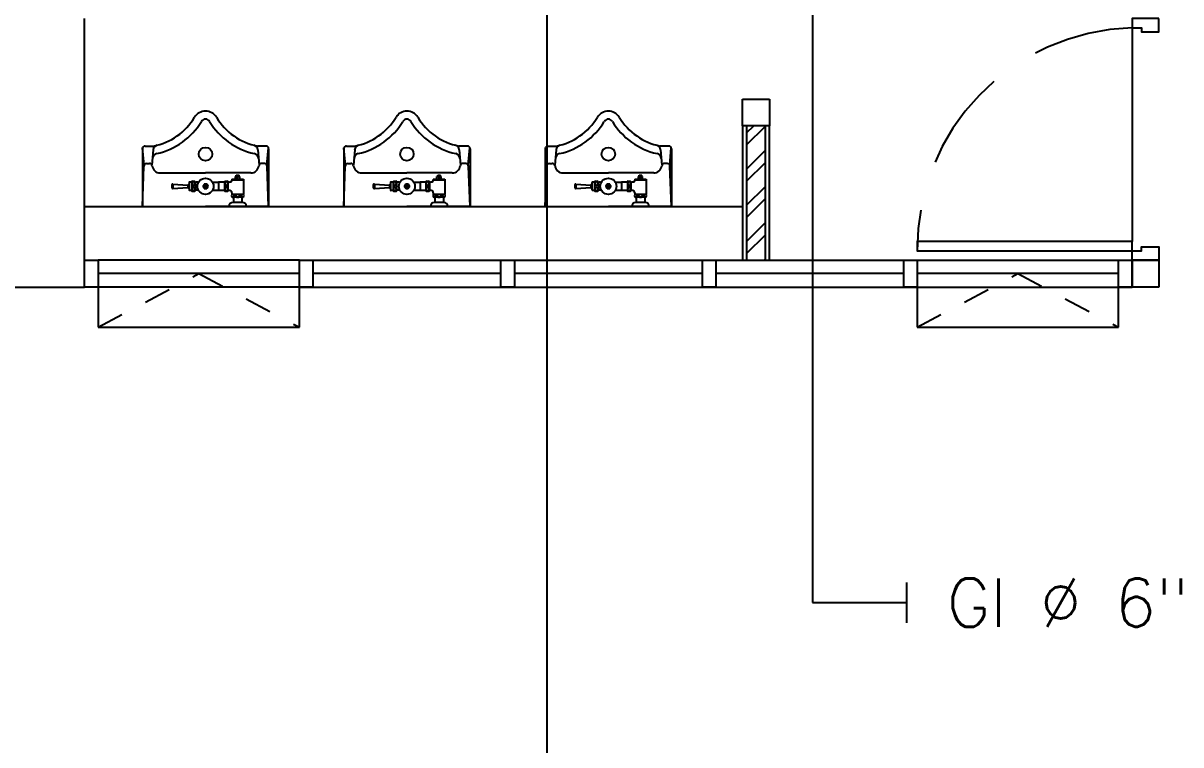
# Model space of a CAD drawing. Header units: millimetres. Extents: x -398 to 816, y -1 to 208.
# Drawn here: x 211.081 to 215.392, y 35.194 to 37.881 of the extents above; entities that cross this region are included whole.
import ezdxf
from ezdxf.enums import TextEntityAlignment as Align

# ---------------------------------------------------------------- set-up
doc = ezdxf.new("R2010")
doc.units = ezdxf.units.MM
doc.linetypes.add('ACAD_ISO04W100', pattern=[30, 24, -3, 0, -3])
doc.linetypes.add('DASHED', pattern=[0.75, 0.5, -0.25])
for name, color, linetype in [('AA_Column', 5, 'Continuous'), ('AA_Door', 3, 'Continuous'), ('AA_Floor', 31, 'Continuous'), ('AA_furn', 11, 'Continuous'), ('AA_Hatch', 8, 'Continuous'), ('AA_Wall', 1, 'Continuous'), ('AA_Window', 4, 'Continuous'), ('AC EXF', 171, 'Continuous'), ('AC FCU', 221, 'Continuous')]:
    doc.layers.add(name, color=color, linetype=linetype)
doc.styles.add('Romans', font='romans.shx')

msp = doc.modelspace()

# ---------------------------------------------------------------- linework, layer by layer
at = {"layer": 'AA_Column', "color": 9}
for p, q in [((211.3104, 36.8989), (211.3104, 37.8989)), ((210.8104, 36.8989), (211.3104, 36.8989))]:
    msp.add_line(p, q, dxfattribs=at)
at = {"layer": 'AA_Door', "color": 9}
for points in [[(215.3104, 37.8989), (215.2104, 37.8989), (215.2104, 37.8639), (215.2454, 37.8639), (215.2454, 37.8489), (215.3104, 37.8489), (215.3104, 37.8989)], [(215.3104, 36.9989), (215.2104, 36.9989), (215.2104, 37.0339), (215.2454, 37.0339), (215.2454, 37.0489), (215.3104, 37.0489), (215.3104, 36.9989)]]:
    msp.add_lwpolyline(points, dxfattribs=at)
msp.add_lwpolyline([(215.2104, 37.0689), (214.4104, 37.0689), (214.4104, 37.0339), (215.2104, 37.0339)], close=True, dxfattribs=at)
at = {"layer": 'AA_Door', "color": 9, "linetype": 'DASHED', "ltscale": 0.75}
msp.add_arc((215.2331, 37.0415), 0.8227, 91.5795, 180.5293, dxfattribs=at)
at = {"layer": 'AA_Floor', "color": 9}
msp.add_line((215.2104, 37.8639), (215.2104, 37.0689), dxfattribs=at)
at = {"layer": 'AA_furn', "color": 9}
for p, q in [((211.5318, 37.3531), (211.5259, 37.4174)), ((211.5353, 37.4239), (211.567, 37.4239)), ((211.9855, 37.4239), (211.9538, 37.4239)), ((211.9889, 37.3531), (211.9949, 37.4174)), ((212.2818, 37.3531), (212.2759, 37.4174)), ((212.2853, 37.4239), (212.317, 37.4239)), ((212.7355, 37.4239), (212.7038, 37.4239)), ((212.7389, 37.3531), (212.7449, 37.4174)), ((213.0318, 37.3531), (213.0259, 37.4174)), ((213.0353, 37.4239), (213.067, 37.4239)), ((213.4855, 37.4239), (213.4538, 37.4239)), ((213.4889, 37.3531), (213.4949, 37.4174)), ((211.5253, 37.4139), (211.5253, 37.1989)), ((211.5658, 37.4094), (211.561, 37.3529)), ((211.955, 37.4094), (211.9598, 37.3529)), ((211.9955, 37.4139), (211.9955, 37.1989)), ((212.2753, 37.4139), (212.2753, 37.1989)), ((212.3158, 37.4094), (212.311, 37.3529)), ((212.705, 37.4094), (212.7098, 37.3529)), ((212.7455, 37.4139), (212.7455, 37.1989)), ((213.0253, 37.4139), (213.0253, 37.1989)), ((213.0658, 37.4094), (213.061, 37.3529)), ((213.455, 37.4094), (213.4598, 37.3529)), ((213.4955, 37.4139), (213.4955, 37.1989)), ((211.5253, 37.1989), (211.5309, 37.3493)), ((211.5409, 37.3589), (211.5518, 37.3589)), ((211.9798, 37.3589), (211.969, 37.3589)), ((211.9955, 37.1989), (211.9898, 37.3493)), ((212.2753, 37.1989), (212.2809, 37.3493)), ((212.2909, 37.3589), (212.3018, 37.3589)), ((212.7298, 37.3589), (212.719, 37.3589)), ((212.7455, 37.1989), (212.7398, 37.3493)), ((213.0253, 37.1989), (213.0309, 37.3493)), ((213.0409, 37.3589), (213.0518, 37.3589)), ((213.4798, 37.3589), (213.469, 37.3589)), ((213.4955, 37.1989), (213.4898, 37.3493)), ((211.5915, 37.3239), (211.7604, 37.3239)), ((211.7091, 37.2894), (211.7011, 37.2894)), ((211.7091, 37.2897), (211.7091, 37.2582)), ((211.7121, 37.2927), (211.7191, 37.2927)), ((211.7221, 37.2897), (211.7221, 37.2582)), ((211.7317, 37.2889), (211.7258, 37.2889)), ((211.9293, 37.3239), (211.7604, 37.3239)), ((211.7891, 37.2889), (211.8091, 37.2889)), ((211.8311, 37.2899), (211.8091, 37.2899)), ((211.8091, 37.2899), (211.8091, 37.2579)), ((211.8311, 37.2897), (211.8311, 37.2582)), ((211.8341, 37.2927), (211.8411, 37.2927)), ((211.8472, 37.2899), (211.8441, 37.2899)), ((211.8441, 37.2897), (211.8441, 37.2582)), ((211.8586, 37.3007), (211.8586, 37.2952)), ((211.8586, 37.3007), (211.9016, 37.3007)), ((211.8586, 37.2977), (211.9016, 37.2977)), ((211.8721, 37.3107), (211.8881, 37.3107)), ((211.8721, 37.3007), (211.8721, 37.3107)), ((211.8751, 37.3157), (211.8851, 37.3157)), ((211.8751, 37.3107), (211.8751, 37.3157)), ((211.8801, 37.3007), (211.8801, 37.3107)), ((211.8851, 37.3107), (211.8851, 37.3157)), ((211.8881, 37.3007), (211.8881, 37.3107)), ((211.9016, 37.3007), (211.9016, 37.2429)), ((212.3415, 37.3239), (212.5104, 37.3239)), ((212.4591, 37.2894), (212.4511, 37.2894)), ((212.4591, 37.2897), (212.4591, 37.2582)), ((212.4621, 37.2927), (212.4691, 37.2927)), ((212.4721, 37.2897), (212.4721, 37.2582)), ((212.4817, 37.2889), (212.4758, 37.2889)), ((212.6793, 37.3239), (212.5104, 37.3239)), ((212.5391, 37.2889), (212.5591, 37.2889)), ((212.5811, 37.2899), (212.5591, 37.2899)), ((212.5591, 37.2899), (212.5591, 37.2579)), ((212.5811, 37.2897), (212.5811, 37.2582)), ((212.5841, 37.2927), (212.5911, 37.2927)), ((212.5972, 37.2899), (212.5941, 37.2899)), ((212.5941, 37.2897), (212.5941, 37.2582)), ((212.6086, 37.3007), (212.6086, 37.2952)), ((212.6086, 37.3007), (212.6516, 37.3007)), ((212.6086, 37.2977), (212.6516, 37.2977)), ((212.6221, 37.3107), (212.6381, 37.3107)), ((212.6221, 37.3007), (212.6221, 37.3107)), ((212.6251, 37.3157), (212.6351, 37.3157)), ((212.6251, 37.3107), (212.6251, 37.3157)), ((212.6301, 37.3007), (212.6301, 37.3107)), ((212.6351, 37.3107), (212.6351, 37.3157)), ((212.6381, 37.3007), (212.6381, 37.3107)), ((212.6516, 37.3007), (212.6516, 37.2429)), ((213.0915, 37.3239), (213.2604, 37.3239)), ((213.2091, 37.2894), (213.2011, 37.2894)), ((213.2091, 37.2897), (213.2091, 37.2582)), ((213.2121, 37.2927), (213.2191, 37.2927)), ((213.2221, 37.2897), (213.2221, 37.2582)), ((213.2317, 37.2889), (213.2258, 37.2889)), ((213.4293, 37.3239), (213.2604, 37.3239)), ((213.2891, 37.2889), (213.3091, 37.2889)), ((213.3311, 37.2899), (213.3091, 37.2899)), ((213.3091, 37.2899), (213.3091, 37.2579)), ((213.3311, 37.2897), (213.3311, 37.2582)), ((213.3341, 37.2927), (213.3411, 37.2927)), ((213.3472, 37.2899), (213.3441, 37.2899)), ((213.3441, 37.2897), (213.3441, 37.2582)), ((213.3586, 37.3007), (213.3586, 37.2952)), ((213.3586, 37.3007), (213.4016, 37.3007)), ((213.3586, 37.2977), (213.4016, 37.2977)), ((213.3721, 37.3107), (213.3881, 37.3107)), ((213.3721, 37.3007), (213.3721, 37.3107)), ((213.3751, 37.3157), (213.3851, 37.3157)), ((213.3751, 37.3107), (213.3751, 37.3157)), ((213.3801, 37.3007), (213.3801, 37.3107)), ((213.3851, 37.3107), (213.3851, 37.3157)), ((213.3881, 37.3007), (213.3881, 37.3107)), ((213.4016, 37.3007), (213.4016, 37.2429)), ((211.6351, 37.2784), (211.6351, 37.2694)), ((211.6391, 37.2824), (211.6391, 37.2654)), ((211.6391, 37.2824), (211.6951, 37.2784)), ((211.6391, 37.2654), (211.6951, 37.2694)), ((211.6951, 37.2784), (211.6951, 37.2694)), ((211.6991, 37.2874), (211.6991, 37.2604)), ((211.7091, 37.2584), (211.7011, 37.2584)), ((211.7121, 37.2552), (211.7191, 37.2552)), ((211.7317, 37.2589), (211.7258, 37.2589)), ((211.7559, 37.2822), (211.7512, 37.2739)), ((211.7512, 37.2739), (211.7559, 37.2657)), ((211.7656, 37.2749), (211.7558, 37.2749)), ((211.7656, 37.2729), (211.7558, 37.2729)), ((211.7654, 37.2822), (211.7559, 37.2822)), ((211.7559, 37.2657), (211.7654, 37.2657)), ((211.7702, 37.2739), (211.7654, 37.2822)), ((211.7654, 37.2657), (211.7702, 37.2739)), ((211.7891, 37.2589), (211.8091, 37.2589)), ((211.8311, 37.2579), (211.8091, 37.2579)), ((211.8311, 37.2739), (211.8441, 37.2739)), ((211.8341, 37.2552), (211.8411, 37.2552)), ((211.8472, 37.2579), (211.8441, 37.2579)), ((211.8586, 37.2499), (211.8586, 37.2429)), ((212.3851, 37.2784), (212.3851, 37.2694)), ((212.3891, 37.2824), (212.3891, 37.2654)), ((212.3891, 37.2824), (212.4451, 37.2784)), ((212.3891, 37.2654), (212.4451, 37.2694)), ((212.4451, 37.2784), (212.4451, 37.2694)), ((212.4491, 37.2874), (212.4491, 37.2604)), ((212.4591, 37.2584), (212.4511, 37.2584)), ((212.4621, 37.2552), (212.4691, 37.2552)), ((212.4817, 37.2589), (212.4758, 37.2589)), ((212.5059, 37.2822), (212.5012, 37.2739)), ((212.5012, 37.2739), (212.5059, 37.2657)), ((212.5156, 37.2749), (212.5058, 37.2749)), ((212.5156, 37.2729), (212.5058, 37.2729)), ((212.5154, 37.2822), (212.5059, 37.2822)), ((212.5059, 37.2657), (212.5154, 37.2657)), ((212.5202, 37.2739), (212.5154, 37.2822)), ((212.5154, 37.2657), (212.5202, 37.2739)), ((212.5391, 37.2589), (212.5591, 37.2589)), ((212.5811, 37.2579), (212.5591, 37.2579)), ((212.5811, 37.2739), (212.5941, 37.2739)), ((212.5841, 37.2552), (212.5911, 37.2552)), ((212.5972, 37.2579), (212.5941, 37.2579)), ((212.6086, 37.2499), (212.6086, 37.2429)), ((213.1351, 37.2784), (213.1351, 37.2694)), ((213.1391, 37.2824), (213.1391, 37.2654)), ((213.1391, 37.2824), (213.1951, 37.2784)), ((213.1391, 37.2654), (213.1951, 37.2694)), ((213.1951, 37.2784), (213.1951, 37.2694)), ((213.1991, 37.2874), (213.1991, 37.2604)), ((213.2091, 37.2584), (213.2011, 37.2584)), ((213.2121, 37.2552), (213.2191, 37.2552)), ((213.2317, 37.2589), (213.2258, 37.2589)), ((213.2559, 37.2822), (213.2512, 37.2739)), ((213.2512, 37.2739), (213.2559, 37.2657)), ((213.2656, 37.2749), (213.2558, 37.2749)), ((213.2656, 37.2729), (213.2558, 37.2729)), ((213.2654, 37.2822), (213.2559, 37.2822)), ((213.2559, 37.2657), (213.2654, 37.2657)), ((213.2702, 37.2739), (213.2654, 37.2822)), ((213.2654, 37.2657), (213.2702, 37.2739)), ((213.2891, 37.2589), (213.3091, 37.2589)), ((213.3311, 37.2579), (213.3091, 37.2579)), ((213.3311, 37.2739), (213.3441, 37.2739)), ((213.3341, 37.2552), (213.3411, 37.2552)), ((213.3472, 37.2579), (213.3441, 37.2579)), ((213.3586, 37.2499), (213.3586, 37.2429)), ((211.9016, 37.2429), (211.8586, 37.2429)), ((211.9016, 37.2329), (211.8586, 37.2329)), ((211.8976, 37.2139), (211.8626, 37.2139)), ((211.8641, 37.2329), (211.8641, 37.2139)), ((211.8961, 37.2329), (211.8961, 37.2139)), ((212.6516, 37.2429), (212.6086, 37.2429)), ((212.6516, 37.2329), (212.6086, 37.2329)), ((212.6476, 37.2139), (212.6126, 37.2139)), ((212.6141, 37.2329), (212.6141, 37.2139)), ((212.6461, 37.2329), (212.6461, 37.2139)), ((213.4016, 37.2429), (213.3586, 37.2429)), ((213.4016, 37.2329), (213.3586, 37.2329)), ((213.3976, 37.2139), (213.3626, 37.2139)), ((213.3641, 37.2329), (213.3641, 37.2139)), ((213.3961, 37.2329), (213.3961, 37.2139)), ((211.5253, 37.1989), (211.7604, 37.1989)), ((211.9955, 37.1989), (211.7604, 37.1989)), ((211.9001, 37.1989), (211.8601, 37.1989)), ((212.2753, 37.1989), (212.5104, 37.1989)), ((212.7455, 37.1989), (212.5104, 37.1989)), ((212.6501, 37.1989), (212.6101, 37.1989)), ((213.0253, 37.1989), (213.2604, 37.1989)), ((213.4955, 37.1989), (213.2604, 37.1989)), ((213.4001, 37.1989), (213.3601, 37.1989))]:
    msp.add_line(p, q, dxfattribs=at)
for points in [[(211.7156, 37.2784, 0.106673), (211.7176, 37.2789, 0.101512), (211.7194, 37.2802, 0.094975), (211.7205, 37.282, 0.090819), (211.721, 37.2843, 0.090819), (211.7205, 37.2866, 0.094975), (211.7194, 37.2884, 0.101512), (211.7176, 37.2897, 0.106673), (211.7156, 37.2902, 0.106673), (211.7136, 37.2897, 0.101512), (211.7118, 37.2884, 0.094975), (211.7106, 37.2866, 0.090819), (211.7102, 37.2843, 0.090819), (211.7106, 37.282, 0.094975), (211.7118, 37.2802, 0.101512), (211.7136, 37.2789, 0.106673)], [(211.8376, 37.2784, 0.106673), (211.8396, 37.2789, 0.101512), (211.8414, 37.2802, 0.094975), (211.8426, 37.282, 0.090819), (211.843, 37.2843, 0.090819), (211.8426, 37.2866, 0.094975), (211.8414, 37.2884, 0.101512), (211.8396, 37.2897, 0.106673), (211.8376, 37.2902, 0.106673), (211.8356, 37.2897, 0.101512), (211.8338, 37.2884, 0.094975), (211.8327, 37.2866, 0.090819), (211.8323, 37.2843, 0.090819), (211.8327, 37.282, 0.094975), (211.8338, 37.2802, 0.101512), (211.8356, 37.2789, 0.106673)], [(212.4656, 37.2784, 0.106673), (212.4676, 37.2789, 0.101512), (212.4694, 37.2802, 0.094975), (212.4705, 37.282, 0.090819), (212.471, 37.2843, 0.090819), (212.4705, 37.2866, 0.094975), (212.4694, 37.2884, 0.101512), (212.4676, 37.2897, 0.106673), (212.4656, 37.2902, 0.106673), (212.4636, 37.2897, 0.101512), (212.4618, 37.2884, 0.094975), (212.4606, 37.2866, 0.090819), (212.4602, 37.2843, 0.090819), (212.4606, 37.282, 0.094975), (212.4618, 37.2802, 0.101512), (212.4636, 37.2789, 0.106673)], [(212.5876, 37.2784, 0.106673), (212.5896, 37.2789, 0.101512), (212.5914, 37.2802, 0.094975), (212.5926, 37.282, 0.090819), (212.593, 37.2843, 0.090819), (212.5926, 37.2866, 0.094975), (212.5914, 37.2884, 0.101512), (212.5896, 37.2897, 0.106673), (212.5876, 37.2902, 0.106673), (212.5856, 37.2897, 0.101512), (212.5838, 37.2884, 0.094975), (212.5827, 37.2866, 0.090819), (212.5823, 37.2843, 0.090819), (212.5827, 37.282, 0.094975), (212.5838, 37.2802, 0.101512), (212.5856, 37.2789, 0.106673)], [(213.2156, 37.2784, 0.106673), (213.2176, 37.2789, 0.101512), (213.2194, 37.2802, 0.094975), (213.2205, 37.282, 0.090819), (213.221, 37.2843, 0.090819), (213.2205, 37.2866, 0.094975), (213.2194, 37.2884, 0.101512), (213.2176, 37.2897, 0.106673), (213.2156, 37.2902, 0.106673), (213.2136, 37.2897, 0.101512), (213.2118, 37.2884, 0.094975), (213.2106, 37.2866, 0.090819), (213.2102, 37.2843, 0.090819), (213.2106, 37.282, 0.094975), (213.2118, 37.2802, 0.101512), (213.2136, 37.2789, 0.106673)], [(213.3376, 37.2784, 0.106673), (213.3396, 37.2789, 0.101512), (213.3414, 37.2802, 0.094975), (213.3426, 37.282, 0.090819), (213.343, 37.2843, 0.090819), (213.3426, 37.2866, 0.094975), (213.3414, 37.2884, 0.101512), (213.3396, 37.2897, 0.106673), (213.3376, 37.2902, 0.106673), (213.3356, 37.2897, 0.101512), (213.3338, 37.2884, 0.094975), (213.3327, 37.2866, 0.090819), (213.3323, 37.2843, 0.090819), (213.3327, 37.282, 0.094975), (213.3338, 37.2802, 0.101512), (213.3356, 37.2789, 0.106673)], [(211.7156, 37.2576, 0.106673), (211.7176, 37.258, 0.101512), (211.7194, 37.2593, 0.094975), (211.7205, 37.2612, 0.090819), (211.721, 37.2635, 0.090819), (211.7205, 37.2657, 0.094975), (211.7194, 37.2676, 0.101512), (211.7176, 37.2689, 0.106673), (211.7156, 37.2693, 0.106673), (211.7136, 37.2689, 0.101512), (211.7118, 37.2676, 0.094975), (211.7106, 37.2657, 0.090819), (211.7102, 37.2635, 0.090819), (211.7106, 37.2612, 0.094975), (211.7118, 37.2593, 0.101512), (211.7136, 37.258, 0.106673)], [(211.8376, 37.2576, 0.106673), (211.8396, 37.258, 0.101512), (211.8414, 37.2593, 0.094975), (211.8426, 37.2612, 0.090819), (211.843, 37.2635, 0.090819), (211.8426, 37.2657, 0.094975), (211.8414, 37.2676, 0.101512), (211.8396, 37.2689, 0.106673), (211.8376, 37.2693, 0.106673), (211.8356, 37.2689, 0.101512), (211.8338, 37.2676, 0.094975), (211.8327, 37.2657, 0.090819), (211.8323, 37.2635, 0.090819), (211.8327, 37.2612, 0.094975), (211.8338, 37.2593, 0.101512), (211.8356, 37.258, 0.106673)], [(212.4656, 37.2576, 0.106673), (212.4676, 37.258, 0.101512), (212.4694, 37.2593, 0.094975), (212.4705, 37.2612, 0.090819), (212.471, 37.2635, 0.090819), (212.4705, 37.2657, 0.094975), (212.4694, 37.2676, 0.101512), (212.4676, 37.2689, 0.106673), (212.4656, 37.2693, 0.106673), (212.4636, 37.2689, 0.101512), (212.4618, 37.2676, 0.094975), (212.4606, 37.2657, 0.090819), (212.4602, 37.2635, 0.090819), (212.4606, 37.2612, 0.094975), (212.4618, 37.2593, 0.101512), (212.4636, 37.258, 0.106673)], [(212.5876, 37.2576, 0.106673), (212.5896, 37.258, 0.101512), (212.5914, 37.2593, 0.094975), (212.5926, 37.2612, 0.090819), (212.593, 37.2635, 0.090819), (212.5926, 37.2657, 0.094975), (212.5914, 37.2676, 0.101512), (212.5896, 37.2689, 0.106673), (212.5876, 37.2693, 0.106673), (212.5856, 37.2689, 0.101512), (212.5838, 37.2676, 0.094975), (212.5827, 37.2657, 0.090819), (212.5823, 37.2635, 0.090819), (212.5827, 37.2612, 0.094975), (212.5838, 37.2593, 0.101512), (212.5856, 37.258, 0.106673)], [(213.2156, 37.2576, 0.106673), (213.2176, 37.258, 0.101512), (213.2194, 37.2593, 0.094975), (213.2205, 37.2612, 0.090819), (213.221, 37.2635, 0.090819), (213.2205, 37.2657, 0.094975), (213.2194, 37.2676, 0.101512), (213.2176, 37.2689, 0.106673), (213.2156, 37.2693, 0.106673), (213.2136, 37.2689, 0.101512), (213.2118, 37.2676, 0.094975), (213.2106, 37.2657, 0.090819), (213.2102, 37.2635, 0.090819), (213.2106, 37.2612, 0.094975), (213.2118, 37.2593, 0.101512), (213.2136, 37.258, 0.106673)], [(213.3376, 37.2576, 0.106673), (213.3396, 37.258, 0.101512), (213.3414, 37.2593, 0.094975), (213.3426, 37.2612, 0.090819), (213.343, 37.2635, 0.090819), (213.3426, 37.2657, 0.094975), (213.3414, 37.2676, 0.101512), (213.3396, 37.2689, 0.106673), (213.3376, 37.2693, 0.106673), (213.3356, 37.2689, 0.101512), (213.3338, 37.2676, 0.094975), (213.3327, 37.2657, 0.090819), (213.3323, 37.2635, 0.090819), (213.3327, 37.2612, 0.094975), (213.3338, 37.2593, 0.101512), (213.3356, 37.258, 0.106673)], [(211.8801, 37.2329, 0.067459), (211.8831, 37.2333, 0.079812), (211.8854, 37.2344, 0.107118), (211.8871, 37.2361, 0.139889), (211.8876, 37.2379, 0.139889), (211.8871, 37.2397, 0.107118), (211.8854, 37.2415, 0.079812), (211.8831, 37.2425, 0.067459), (211.8801, 37.2429, 0.067459), (211.8771, 37.2425, 0.079812), (211.8748, 37.2415, 0.107118), (211.8731, 37.2397, 0.139889), (211.8726, 37.2379, 0.139889), (211.8731, 37.2361, 0.107118), (211.8748, 37.2344, 0.079812), (211.8771, 37.2333, 0.067459)], [(212.6301, 37.2329, 0.067459), (212.6331, 37.2333, 0.079812), (212.6354, 37.2344, 0.107118), (212.6371, 37.2361, 0.139889), (212.6376, 37.2379, 0.139889), (212.6371, 37.2397, 0.107118), (212.6354, 37.2415, 0.079812), (212.6331, 37.2425, 0.067459), (212.6301, 37.2429, 0.067459), (212.6271, 37.2425, 0.079812), (212.6248, 37.2415, 0.107118), (212.6231, 37.2397, 0.139889), (212.6226, 37.2379, 0.139889), (212.6231, 37.2361, 0.107118), (212.6248, 37.2344, 0.079812), (212.6271, 37.2333, 0.067459)], [(213.3801, 37.2329, 0.067459), (213.3831, 37.2333, 0.079812), (213.3854, 37.2344, 0.107118), (213.3871, 37.2361, 0.139889), (213.3876, 37.2379, 0.139889), (213.3871, 37.2397, 0.107118), (213.3854, 37.2415, 0.079812), (213.3831, 37.2425, 0.067459), (213.3801, 37.2429, 0.067459), (213.3771, 37.2425, 0.079812), (213.3748, 37.2415, 0.107118), (213.3731, 37.2397, 0.139889), (213.3726, 37.2379, 0.139889), (213.3731, 37.2361, 0.107118), (213.3748, 37.2344, 0.079812), (213.3771, 37.2333, 0.067459)]]:
    msp.add_lwpolyline(points, format="xyb", close=True, dxfattribs=at)
for points in [[(211.8601, 37.2329, 0.067459), (211.8631, 37.2333, 0.079812), (211.8654, 37.2344, 0.107118), (211.8671, 37.2361, 0.139889), (211.8676, 37.2379, 0.139889), (211.8671, 37.2397, 0.107118), (211.8654, 37.2415, 0.079812), (211.8631, 37.2425, 0.067459), (211.8601, 37.2429, 0.067459)], [(211.9001, 37.2429, 0.067459), (211.8971, 37.2425, 0.079812), (211.8948, 37.2415, 0.107118), (211.8931, 37.2397, 0.139889), (211.8926, 37.2379, 0.139889), (211.8931, 37.2361, 0.107118), (211.8948, 37.2344, 0.079812), (211.8971, 37.2333, 0.067459), (211.9001, 37.2329, 0.067459)], [(212.6101, 37.2329, 0.067459), (212.6131, 37.2333, 0.079812), (212.6154, 37.2344, 0.107118), (212.6171, 37.2361, 0.139889), (212.6176, 37.2379, 0.139889), (212.6171, 37.2397, 0.107118), (212.6154, 37.2415, 0.079812), (212.6131, 37.2425, 0.067459), (212.6101, 37.2429, 0.067459)], [(212.6501, 37.2429, 0.067459), (212.6471, 37.2425, 0.079812), (212.6448, 37.2415, 0.107118), (212.6431, 37.2397, 0.139889), (212.6426, 37.2379, 0.139889), (212.6431, 37.2361, 0.107118), (212.6448, 37.2344, 0.079812), (212.6471, 37.2333, 0.067459), (212.6501, 37.2329, 0.067459)], [(213.3601, 37.2329, 0.067459), (213.3631, 37.2333, 0.079812), (213.3654, 37.2344, 0.107118), (213.3671, 37.2361, 0.139889), (213.3676, 37.2379, 0.139889), (213.3671, 37.2397, 0.107118), (213.3654, 37.2415, 0.079812), (213.3631, 37.2425, 0.067459), (213.3601, 37.2429, 0.067459)], [(213.4001, 37.2429, 0.067459), (213.3971, 37.2425, 0.079812), (213.3948, 37.2415, 0.107118), (213.3931, 37.2397, 0.139889), (213.3926, 37.2379, 0.139889), (213.3931, 37.2361, 0.107118), (213.3948, 37.2344, 0.079812), (213.3971, 37.2333, 0.067459), (213.4001, 37.2329, 0.067459)]]:
    msp.add_lwpolyline(points, format="xyb", dxfattribs=at)
for centre, radius in [((211.7604, 37.3939), 0.025), ((212.5104, 37.3939), 0.025), ((213.2604, 37.3939), 0.025), ((211.7604, 37.2739), 0.03), ((212.5104, 37.2739), 0.03), ((213.2604, 37.2739), 0.03), ((211.7607, 37.2739), 0.00823), ((211.7607, 37.2739), 0.005), ((212.5107, 37.2739), 0.00823), ((212.5107, 37.2739), 0.005), ((213.2607, 37.2739), 0.00823), ((213.2607, 37.2739), 0.005)]:
    msp.add_circle(centre, radius, dxfattribs=at)
for centre, radius, start, end in [((211.7604, 37.5065), 0.0474, 31.098, 148.902), ((212.5104, 37.5065), 0.0474, 31.098, 148.902), ((213.2604, 37.5065), 0.0474, 31.098, 148.902), ((211.5224, 37.65), 0.2304, 281.1504, 328.902), ((211.5224, 37.65), 0.2604, 282.4769, 328.902), ((211.7604, 37.5065), 0.0174, 31.098, 148.902), ((211.9983, 37.65), 0.2604, 211.098, 257.5231), ((211.9983, 37.65), 0.2304, 211.098, 258.8496), ((212.2724, 37.65), 0.2304, 281.1504, 328.902), ((212.2724, 37.65), 0.2604, 282.4769, 328.902), ((212.5104, 37.5065), 0.0174, 31.098, 148.902), ((212.7483, 37.65), 0.2604, 211.098, 257.5231), ((212.7483, 37.65), 0.2304, 211.098, 258.8496), ((213.0224, 37.65), 0.2304, 281.1504, 328.902), ((213.0224, 37.65), 0.2604, 282.4769, 328.902), ((213.2604, 37.5065), 0.0174, 31.098, 148.902), ((213.4983, 37.65), 0.2604, 211.098, 257.5231), ((213.4983, 37.65), 0.2304, 211.098, 258.8496), ((211.5353, 37.4139), 0.01, 90, 180), ((211.5857, 37.4077), 0.02, 104.6309, 175.153), ((211.9351, 37.4077), 0.02, 4.847, 75.3691), ((211.9855, 37.4139), 0.01, 0, 90), ((212.2853, 37.4139), 0.01, 90, 180), ((212.3357, 37.4077), 0.02, 104.6309, 175.153), ((212.6851, 37.4077), 0.02, 4.847, 75.3691), ((212.7355, 37.4139), 0.01, 0, 90), ((213.0353, 37.4139), 0.01, 90, 180), ((213.0857, 37.4077), 0.02, 104.6309, 175.153), ((213.4351, 37.4077), 0.02, 4.847, 75.3691), ((213.4855, 37.4139), 0.01, 0, 90), ((211.583, 37.3762), 0.02, 102.4769, 175.153), ((211.9377, 37.3762), 0.02, 4.847, 77.5231), ((212.333, 37.3762), 0.02, 102.4769, 175.153), ((212.6877, 37.3762), 0.02, 4.847, 77.5231), ((213.083, 37.3762), 0.02, 102.4769, 175.153), ((213.4377, 37.3762), 0.02, 4.847, 77.5231), ((211.5409, 37.3489), 0.01, 90, 177.8524), ((211.5518, 37.3489), 0.01, 7.1808, 90), ((211.5915, 37.3539), 0.03, 187.1808, 270), ((211.9293, 37.3539), 0.03, 270, 352.8192), ((211.969, 37.3489), 0.01, 90, 172.8192), ((211.9798, 37.3489), 0.01, 2.1476, 90), ((212.2909, 37.3489), 0.01, 90, 177.8524), ((212.3018, 37.3489), 0.01, 7.1808, 90), ((212.3415, 37.3539), 0.03, 187.1808, 270), ((212.6793, 37.3539), 0.03, 270, 352.8192), ((212.719, 37.3489), 0.01, 90, 172.8192), ((212.7298, 37.3489), 0.01, 2.1476, 90), ((213.0409, 37.3489), 0.01, 90, 177.8524), ((213.0518, 37.3489), 0.01, 7.1808, 90), ((213.0915, 37.3539), 0.03, 187.1808, 270), ((213.4293, 37.3539), 0.03, 270, 352.8192), ((213.469, 37.3489), 0.01, 90, 172.8192), ((213.4798, 37.3489), 0.01, 2.1476, 90), ((211.7011, 37.2874), 0.002, 90, 180), ((211.7121, 37.2897), 0.003, 90, 180), ((211.7191, 37.2897), 0.003, 0, 90), ((211.7258, 37.2939), 0.005, 212.3465, 270), ((211.7317, 37.2939), 0.005, 270, 325.1501), ((211.7891, 37.2939), 0.005, 214.8499, 270), ((211.8341, 37.2897), 0.003, 90, 180), ((211.8411, 37.2897), 0.003, 0, 90), ((211.8472, 37.3699), 0.08, 270, 274.9399), ((211.8536, 37.2952), 0.005, 274.9399, 0), ((211.8761, 37.2944), 0.0163, 75.75, 104.25), ((211.8761, 37.3169), 0.0163, 255.75, 284.25), ((211.8841, 37.2944), 0.0162, 75.75, 104.25), ((211.8841, 37.3169), 0.0162, 255.75, 284.25), ((212.4511, 37.2874), 0.002, 90, 180), ((212.4621, 37.2897), 0.003, 90, 180), ((212.4691, 37.2897), 0.003, 0, 90), ((212.4758, 37.2939), 0.005, 212.3465, 270), ((212.4817, 37.2939), 0.005, 270, 325.1501), ((212.5391, 37.2939), 0.005, 214.8499, 270), ((212.5841, 37.2897), 0.003, 90, 180), ((212.5911, 37.2897), 0.003, 0, 90), ((212.5972, 37.3699), 0.08, 270, 274.9399), ((212.6036, 37.2952), 0.005, 274.9399, 0), ((212.6261, 37.2944), 0.0163, 75.75, 104.25), ((212.6261, 37.3169), 0.0163, 255.75, 284.25), ((212.6341, 37.2944), 0.0162, 75.75, 104.25), ((212.6341, 37.3169), 0.0162, 255.75, 284.25), ((213.2011, 37.2874), 0.002, 90, 180), ((213.2121, 37.2897), 0.003, 90, 180), ((213.2191, 37.2897), 0.003, 0, 90), ((213.2258, 37.2939), 0.005, 212.3465, 270), ((213.2317, 37.2939), 0.005, 270, 325.1501), ((213.2891, 37.2939), 0.005, 214.8499, 270), ((213.3341, 37.2897), 0.003, 90, 180), ((213.3411, 37.2897), 0.003, 0, 90), ((213.3472, 37.3699), 0.08, 270, 274.9399), ((213.3536, 37.2952), 0.005, 274.9399, 0), ((213.3761, 37.2944), 0.0163, 75.75, 104.25), ((213.3761, 37.3169), 0.0163, 255.75, 284.25), ((213.3841, 37.2944), 0.0162, 75.75, 104.25), ((213.3841, 37.3169), 0.0162, 255.75, 284.25), ((211.6391, 37.2784), 0.004, 90, 180), ((211.6391, 37.2694), 0.004, 180, 270), ((211.7047, 37.2739), 0.0106, 121.8908, 154.9124), ((211.7047, 37.2739), 0.0106, 205.0876, 238.1092), ((211.7011, 37.2604), 0.002, 180, 270), ((211.7121, 37.2582), 0.003, 180, 270), ((211.7191, 37.2582), 0.003, 270, 0), ((211.7258, 37.2539), 0.005, 90, 147.6535), ((211.7317, 37.2539), 0.005, 34.8499, 90), ((211.7891, 37.2539), 0.005, 90, 145.1501), ((211.8341, 37.2582), 0.003, 180, 270), ((211.8411, 37.2582), 0.003, 270, 0), ((211.8472, 37.1779), 0.08, 87.2469, 90), ((211.8506, 37.2499), 0.008, 0, 87.2469), ((212.3891, 37.2784), 0.004, 90, 180), ((212.3891, 37.2694), 0.004, 180, 270), ((212.4547, 37.2739), 0.0106, 121.8908, 154.9124), ((212.4547, 37.2739), 0.0106, 205.0876, 238.1092), ((212.4511, 37.2604), 0.002, 180, 270), ((212.4621, 37.2582), 0.003, 180, 270), ((212.4691, 37.2582), 0.003, 270, 0), ((212.4758, 37.2539), 0.005, 90, 147.6535), ((212.4817, 37.2539), 0.005, 34.8499, 90), ((212.5391, 37.2539), 0.005, 90, 145.1501), ((212.5841, 37.2582), 0.003, 180, 270), ((212.5911, 37.2582), 0.003, 270, 0), ((212.5972, 37.1779), 0.08, 87.2469, 90), ((212.6006, 37.2499), 0.008, 0, 87.2469), ((213.1391, 37.2784), 0.004, 90, 180), ((213.1391, 37.2694), 0.004, 180, 270), ((213.2047, 37.2739), 0.0106, 121.8908, 154.9124), ((213.2047, 37.2739), 0.0106, 205.0876, 238.1092), ((213.2011, 37.2604), 0.002, 180, 270), ((213.2121, 37.2582), 0.003, 180, 270), ((213.2191, 37.2582), 0.003, 270, 0), ((213.2258, 37.2539), 0.005, 90, 147.6535), ((213.2317, 37.2539), 0.005, 34.8499, 90), ((213.2891, 37.2539), 0.005, 90, 145.1501), ((213.3341, 37.2582), 0.003, 180, 270), ((213.3411, 37.2582), 0.003, 270, 0), ((213.3472, 37.1779), 0.08, 87.2469, 90), ((213.3506, 37.2499), 0.008, 0, 87.2469), ((211.8626, 37.1989), 0.015, 90, 180), ((211.8706, 37.2379), 0.013, 157.3801, 202.6199), ((211.8976, 37.1989), 0.015, 0, 90), ((211.8896, 37.2379), 0.013, 337.3801, 22.6199), ((212.6126, 37.1989), 0.015, 90, 180), ((212.6206, 37.2379), 0.013, 157.3801, 202.6199), ((212.6476, 37.1989), 0.015, 0, 90), ((212.6396, 37.2379), 0.013, 337.3801, 22.6199), ((213.3626, 37.1989), 0.015, 90, 180), ((213.3706, 37.2379), 0.013, 157.3801, 202.6199), ((213.3976, 37.1989), 0.015, 0, 90), ((213.3896, 37.2379), 0.013, 337.3801, 22.6199)]:
    msp.add_arc(centre, radius, start, end, dxfattribs=at)
at = {"layer": 'AA_Hatch', "color": 9}
for p, q in [((213.7754, 37.4726), (213.8018, 37.4989)), ((213.7754, 37.4277), (213.8454, 37.4977)), ((213.7754, 37.3379), (213.8454, 37.4079)), ((213.7754, 37.293), (213.8454, 37.363)), ((213.7754, 37.2032), (213.8454, 37.2732)), ((213.7754, 37.1583), (213.8454, 37.2283)), ((213.7754, 37.0685), (213.8454, 37.1385)), ((213.7754, 37.0235), (213.8454, 37.0935)), ((213.8406, 36.9989), (213.8454, 37.0037))]:
    msp.add_line(p, q, dxfattribs=at)
at = {"layer": 'AA_Wall', "color": 9}
for p, q in [((213.7604, 37.5989), (213.8604, 37.5989)), ((213.7604, 37.4989), (213.7604, 37.5989)), ((213.8604, 37.5989), (213.8604, 37.4989)), ((213.7604, 37.4989), (213.7604, 36.9989)), ((213.8604, 37.4989), (213.7604, 37.4989)), ((213.7754, 37.4989), (213.7754, 36.9989)), ((213.8454, 36.9989), (213.8454, 37.4989)), ((213.8604, 36.9989), (213.8604, 37.4989)), ((211.3104, 37.1989), (213.7604, 37.1989)), ((215.2104, 36.9989), (215.3104, 36.9989)), ((215.2104, 36.8989), (215.2104, 36.9989)), ((215.3104, 36.9989), (215.3104, 36.8989)), ((215.3104, 36.8989), (215.2104, 36.8989))]:
    msp.add_line(p, q, dxfattribs=at)
at = {"layer": 'AA_Window', "color": 9}
for p, q in [((211.3104, 36.8989), (211.3104, 36.9989)), ((211.3104, 36.9989), (211.3604, 36.9989)), ((212.1104, 36.9989), (211.3604, 36.9989)), ((211.3604, 36.9989), (211.3604, 36.8989)), ((212.1104, 36.9989), (212.9104, 36.9989)), ((212.1104, 36.8989), (212.1104, 36.9989)), ((212.1104, 36.9989), (212.1604, 36.9989)), ((212.1604, 36.9989), (212.1604, 36.8989)), ((212.8604, 36.8989), (212.8604, 36.9989)), ((212.8604, 36.9989), (212.9104, 36.9989)), ((212.9104, 36.9989), (213.7104, 36.9989)), ((212.9104, 36.9989), (212.9104, 36.8989)), ((213.6104, 36.8989), (213.6104, 36.9989)), ((213.6104, 36.9989), (213.6604, 36.9989)), ((213.6604, 36.9989), (213.6604, 36.8989)), ((213.7104, 36.9989), (214.5104, 36.9989)), ((214.3604, 36.8989), (214.3604, 36.9989)), ((214.3604, 36.9989), (214.4104, 36.9989)), ((214.4104, 36.9989), (214.4104, 36.8989)), ((214.4604, 36.9989), (215.2104, 36.9989)), ((215.1604, 36.8989), (215.1604, 36.9989)), ((215.1604, 36.9989), (215.2104, 36.9989)), ((215.2104, 36.9989), (215.2104, 36.8989)), ((212.1104, 36.9489), (211.3604, 36.9489)), ((212.8604, 36.9489), (212.1604, 36.9489)), ((213.6104, 36.9489), (212.9104, 36.9489)), ((214.3604, 36.9489), (213.6604, 36.9489)), ((215.1604, 36.9489), (214.4104, 36.9489)), ((211.3604, 36.8989), (211.3104, 36.8989)), ((211.3604, 36.8989), (211.3604, 36.7489)), ((212.1104, 36.8989), (211.3604, 36.8989)), ((212.1104, 36.8989), (212.9104, 36.8989)), ((212.1104, 36.7489), (212.1104, 36.8989)), ((212.1604, 36.8989), (212.1104, 36.8989)), ((212.9104, 36.8989), (212.8604, 36.8989)), ((212.9104, 36.8989), (213.7104, 36.8989)), ((213.6604, 36.8989), (213.6104, 36.8989)), ((213.7104, 36.8989), (214.5104, 36.8989)), ((214.4104, 36.8989), (214.3604, 36.8989)), ((214.4104, 36.8989), (214.4104, 36.7489)), ((214.4604, 36.8989), (215.2104, 36.8989)), ((215.1604, 36.7489), (215.1604, 36.8989)), ((215.2104, 36.8989), (215.1604, 36.8989)), ((211.3604, 36.7489), (212.1104, 36.7489)), ((214.4104, 36.7489), (215.1604, 36.7489))]:
    msp.add_line(p, q, dxfattribs=at)
at = {"layer": 'AA_Window', "color": 9, "linetype": 'DASHED', "ltscale": 0.2}
for p, q in [((211.3604, 36.7489), (211.7354, 36.9489)), ((211.7354, 36.9489), (212.1104, 36.7489)), ((214.4104, 36.7489), (214.7854, 36.9489)), ((214.7854, 36.9489), (215.1604, 36.7489))]:
    msp.add_line(p, q, dxfattribs=at)
at = {"layer": 'AC EXF', "color": 2}
for p, q in [((214.0204, 41.7239), (214.0204, 35.7239)), ((214.3704, 35.7989), (214.3704, 35.6489)), ((214.0204, 35.7239), (214.3704, 35.7239))]:
    msp.add_line(p, q, dxfattribs=at)
at = {"layer": 'AC FCU', "color": 5, "linetype": 'ACAD_ISO04W100', "ltscale": 0.25}
msp.add_line((213.0315, 46.3772), (213.0315, 10.1043), dxfattribs=at)

# ---------------------------------------------------------------- texts
at = {"layer": 'AC EXF', "color": 2, "style": 'Romans'}
msp.add_text('GI %%c 6"', height=0.18, dxfattribs=at).set_placement((214.5204, 35.7239), align=Align.MIDDLE_LEFT)

doc.saveas('drawing.dxf')
